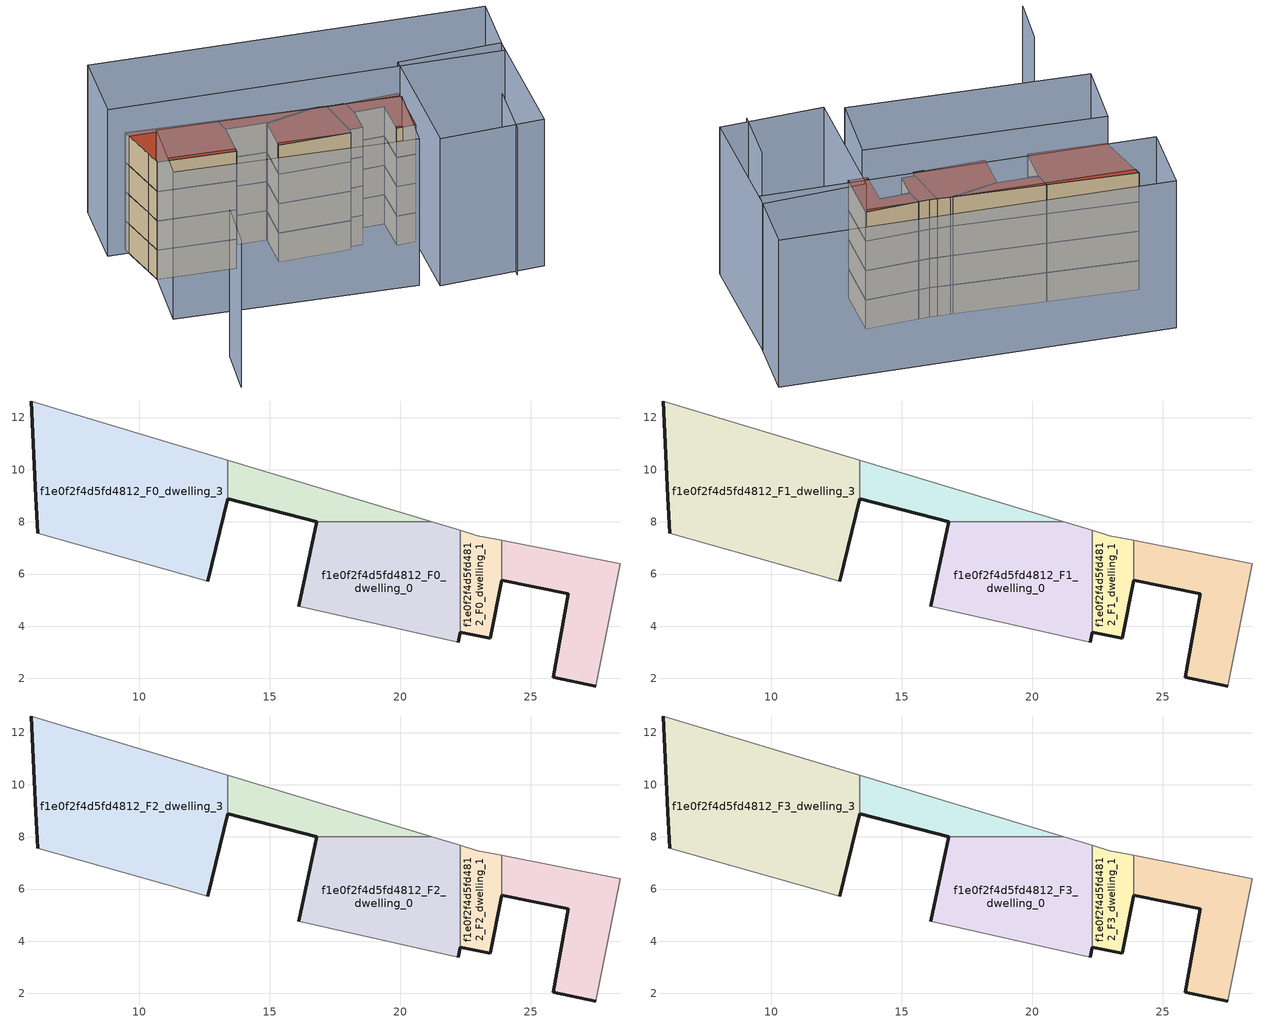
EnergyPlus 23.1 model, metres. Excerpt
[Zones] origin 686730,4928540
f1e0f2f4d5fd4812_F0_dwelling_0
 floor ground (EU_floor_Construction): 22.23,3.38 22.31,3.78 22.31,7.67 21.21,8 16.81,8 16.11,4.76 z0
 wall outside (EU_wall_Construction): 16.11,4.76 16.81,8 / 22.31,3.78 22.23,3.38 z0:3
 wall adiabatic (EU_wall_Construction): 22.23,3.38 16.11,4.76 / 21.21,8 22.31,7.67 z0:3
 wall to f1e0f2f4d5fd4812_F0_dwelling_2 (EU_wall_Construction): 16.81,8 21.21,8 z0:3
 wall to f1e0f2f4d5fd4812_F0_dwelling_1 (EU_wall_Construction): 22.31,7.67 22.31,3.78 z0:3
f1e0f2f4d5fd4812_F0_dwelling_1
 floor ground (EU_floor_Construction): 23.46,3.54 23.89,5.75 23.89,7.29 22.96,7.48 22.31,7.67 22.31,3.78 z0
 wall outside (EU_wall_Construction): 23.89,5.75 23.46,3.54 22.31,3.78 z0:3
 wall adiabatic (EU_wall_Construction): 22.31,7.67 22.96,7.48 23.89,7.29 z0:3
 wall to f1e0f2f4d5fd4812_F0_dwelling_4 (EU_wall_Construction): 23.89,7.29 23.89,5.75 z0:3
f1e0f2f4d5fd4812_F0_dwelling_2
 floor ground (EU_floor_Construction): 21.21,8 13.39,10.36 13.39,8.89 16.81,8 z0
 wall outside (EU_wall_Construction): 16.81,8 13.39,8.89 z0:3
 wall adiabatic (EU_wall_Construction): 13.39,10.36 21.21,8 z0:3
 wall to f1e0f2f4d5fd4812_F0_dwelling_3 (EU_wall_Construction): 13.39,8.89 13.39,10.36 z0:3
f1e0f2f4d5fd4812_F0_dwelling_3
 floor ground (EU_floor_Construction): 12.62,5.72 13.39,8.89 13.39,10.36 5.85,12.63 6.03,8.95 6.1,7.57 z0
 wall outside (EU_wall_Construction): 6.1,7.57 6.03,8.95 5.85,12.63 / 13.39,8.89 12.62,5.72 z0:3
 wall adiabatic (EU_wall_Construction): 12.62,5.72 6.1,7.57 / 5.85,12.63 13.39,10.36 z0:3
f1e0f2f4d5fd4812_F0_dwelling_4
 floor ground (EU_floor_Construction): 27.49,1.71 28.44,6.39 23.89,7.29 23.89,5.75 26.45,5.25 25.86,2.04 z0
 wall outside (EU_wall_Construction): 27.49,1.71 25.86,2.04 26.45,5.25 23.89,5.75 z0:3
 wall adiabatic (EU_wall_Construction): 23.89,7.29 28.44,6.39 27.49,1.71 z0:3
f1e0f2f4d5fd4812_F1_dwelling_0
 floor to f1e0f2f4d5fd4812_F0_dwelling_0 (EU_floor_Construction): 22.23,3.38 22.31,3.78 22.31,7.67 21.21,8 16.81,8 16.11,4.76 z3
 wall outside (EU_wall_Construction): 16.11,4.76 16.81,8 / 22.31,3.78 22.23,3.38 z3:6
 wall adiabatic (EU_wall_Construction): 22.23,3.38 16.11,4.76 / 21.21,8 22.31,7.67 z3:6
 wall to f1e0f2f4d5fd4812_F1_dwelling_2 (EU_wall_Construction): 16.81,8 21.21,8 z3:6
 wall to f1e0f2f4d5fd4812_F1_dwelling_1 (EU_wall_Construction): 22.31,7.67 22.31,3.78 z3:6
f1e0f2f4d5fd4812_F1_dwelling_1
 floor to f1e0f2f4d5fd4812_F0_dwelling_1 (EU_floor_Construction): 23.46,3.54 23.89,5.75 23.89,7.29 22.96,7.48 22.31,7.67 22.31,3.78 z3
 wall outside (EU_wall_Construction): 23.89,5.75 23.46,3.54 22.31,3.78 z3:6
 wall adiabatic (EU_wall_Construction): 22.31,7.67 22.96,7.48 23.89,7.29 z3:6
 wall to f1e0f2f4d5fd4812_F1_dwelling_4 (EU_wall_Construction): 23.89,7.29 23.89,5.75 z3:6
f1e0f2f4d5fd4812_F1_dwelling_2
 floor to f1e0f2f4d5fd4812_F0_dwelling_2 (EU_floor_Construction): 21.21,8 13.39,10.36 13.39,8.89 16.81,8 z3
 wall outside (EU_wall_Construction): 16.81,8 13.39,8.89 z3:6
 wall adiabatic (EU_wall_Construction): 13.39,10.36 21.21,8 z3:6
 wall to f1e0f2f4d5fd4812_F1_dwelling_3 (EU_wall_Construction): 13.39,8.89 13.39,10.36 z3:6
f1e0f2f4d5fd4812_F1_dwelling_3
 floor to f1e0f2f4d5fd4812_F0_dwelling_3 (EU_floor_Construction): 12.62,5.72 13.39,8.89 13.39,10.36 5.85,12.63 6.03,8.95 6.1,7.57 z3
 wall outside (EU_wall_Construction): 6.1,7.57 6.03,8.95 5.85,12.63 / 13.39,8.89 12.62,5.72 z3:6
 wall adiabatic (EU_wall_Construction): 12.62,5.72 6.1,7.57 / 5.85,12.63 13.39,10.36 z3:6
f1e0f2f4d5fd4812_F1_dwelling_4
 floor to f1e0f2f4d5fd4812_F0_dwelling_4 (EU_floor_Construction): 27.49,1.71 28.44,6.39 23.89,7.29 23.89,5.75 26.45,5.25 25.86,2.04 z3
 wall outside (EU_wall_Construction): 27.49,1.71 25.86,2.04 26.45,5.25 23.89,5.75 z3:6
 wall adiabatic (EU_wall_Construction): 23.89,7.29 28.44,6.39 27.49,1.71 z3:6
f1e0f2f4d5fd4812_F2_dwelling_0
 floor to f1e0f2f4d5fd4812_F1_dwelling_0 (EU_floor_Construction): 22.23,3.38 22.31,3.78 22.31,7.67 21.21,8 16.81,8 16.11,4.76 z6
 wall outside (EU_wall_Construction): 16.11,4.76 16.81,8 / 22.31,3.78 22.23,3.38 z6:9
 wall adiabatic (EU_wall_Construction): 22.23,3.38 16.11,4.76 / 21.21,8 22.31,7.67 z6:9
 wall to f1e0f2f4d5fd4812_F2_dwelling_2 (EU_wall_Construction): 16.81,8 21.21,8 z6:9
 wall to f1e0f2f4d5fd4812_F2_dwelling_1 (EU_wall_Construction): 22.31,7.67 22.31,3.78 z6:9
f1e0f2f4d5fd4812_F2_dwelling_1
 floor to f1e0f2f4d5fd4812_F1_dwelling_1 (EU_floor_Construction): 23.46,3.54 23.89,5.75 23.89,7.29 22.96,7.48 22.31,7.67 22.31,3.78 z6
 wall outside (EU_wall_Construction): 23.89,5.75 23.46,3.54 22.31,3.78 z6:9
 wall adiabatic (EU_wall_Construction): 22.31,7.67 22.96,7.48 23.89,7.29 z6:9
 wall to f1e0f2f4d5fd4812_F2_dwelling_4 (EU_wall_Construction): 23.89,7.29 23.89,5.75 z6:9
f1e0f2f4d5fd4812_F2_dwelling_2
 floor to f1e0f2f4d5fd4812_F1_dwelling_2 (EU_floor_Construction): 21.21,8 13.39,10.36 13.39,8.89 16.81,8 z6
 wall outside (EU_wall_Construction): 16.81,8 13.39,8.89 z6:9
 wall adiabatic (EU_wall_Construction): 13.39,10.36 21.21,8 z6:9
 wall to f1e0f2f4d5fd4812_F2_dwelling_3 (EU_wall_Construction): 13.39,8.89 13.39,10.36 z6:9
f1e0f2f4d5fd4812_F2_dwelling_3
 floor to f1e0f2f4d5fd4812_F1_dwelling_3 (EU_floor_Construction): 12.62,5.72 13.39,8.89 13.39,10.36 5.85,12.63 6.03,8.95 6.1,7.57 z6
 wall outside (EU_wall_Construction): 6.1,7.57 6.03,8.95 5.85,12.63 / 13.39,8.89 12.62,5.72 z6:9
 wall adiabatic (EU_wall_Construction): 12.62,5.72 6.1,7.57 / 5.85,12.63 13.39,10.36 z6:9
f1e0f2f4d5fd4812_F2_dwelling_4
 floor to f1e0f2f4d5fd4812_F1_dwelling_4 (EU_floor_Construction): 27.49,1.71 28.44,6.39 23.89,7.29 23.89,5.75 26.45,5.25 25.86,2.04 z6
 wall outside (EU_wall_Construction): 27.49,1.71 25.86,2.04 26.45,5.25 23.89,5.75 z6:9
 wall adiabatic (EU_wall_Construction): 23.89,7.29 28.44,6.39 27.49,1.71 z6:9
f1e0f2f4d5fd4812_F3_dwelling_0
 floor to f1e0f2f4d5fd4812_F2_dwelling_0 (EU_floor_Construction): 22.23,3.38 22.31,3.78 22.31,7.67 21.21,8 16.81,8 16.11,4.76 z9
 wall outside (EU_wall_Construction): 16.11,4.76 16.81,8 / 22.31,3.78 22.23,3.38 z9:12
 wall adiabatic (EU_wall_Construction): 22.23,3.38 16.11,4.76 / 21.21,8 22.31,7.67 z9:12
 wall to f1e0f2f4d5fd4812_F3_dwelling_2 (EU_wall_Construction): 16.81,8 21.21,8 z9:12
 wall to f1e0f2f4d5fd4812_F3_dwelling_1 (EU_wall_Construction): 22.31,7.67 22.31,3.78 z9:12
 roof outside (EU_roof_Construction): 22.31,7.67 22.31,3.78 22.23,3.38 16.11,4.76 16.81,8 21.21,8 z12
f1e0f2f4d5fd4812_F3_dwelling_1
 floor to f1e0f2f4d5fd4812_F2_dwelling_1 (EU_floor_Construction): 23.46,3.54 23.89,5.75 23.89,7.29 22.96,7.48 22.31,7.67 22.31,3.78 z9
 wall outside (EU_wall_Construction): 23.89,5.75 23.46,3.54 22.31,3.78 z9:12
 wall adiabatic (EU_wall_Construction): 22.31,7.67 22.96,7.48 23.89,7.29 z9:12
 wall to f1e0f2f4d5fd4812_F3_dwelling_4 (EU_wall_Construction): 23.89,7.29 23.89,5.75 z9:12
 roof outside (EU_roof_Construction): 23.89,7.29 23.89,5.75 23.46,3.54 22.31,3.78 22.31,7.67 22.96,7.48 z12
f1e0f2f4d5fd4812_F3_dwelling_2
 floor to f1e0f2f4d5fd4812_F2_dwelling_2 (EU_floor_Construction): 21.21,8 13.39,10.36 13.39,8.89 16.81,8 z9
 wall outside (EU_wall_Construction): 16.81,8 13.39,8.89 z9:12
 wall adiabatic (EU_wall_Construction): 13.39,10.36 21.21,8 z9:12
 wall to f1e0f2f4d5fd4812_F3_dwelling_3 (EU_wall_Construction): 13.39,8.89 13.39,10.36 z9:12
 roof outside (EU_roof_Construction): 21.21,8 16.81,8 13.39,8.89 13.39,10.36 z12
f1e0f2f4d5fd4812_F3_dwelling_3
 floor to f1e0f2f4d5fd4812_F2_dwelling_3 (EU_floor_Construction): 12.62,5.72 13.39,8.89 13.39,10.36 5.85,12.63 6.03,8.95 6.1,7.57 z9
 wall outside (EU_wall_Construction): 6.1,7.57 6.03,8.95 5.85,12.63 / 13.39,8.89 12.62,5.72 z9:12
 wall adiabatic (EU_wall_Construction): 12.62,5.72 6.1,7.57 / 5.85,12.63 13.39,10.36 z9:12
 roof outside (EU_roof_Construction): 13.39,10.36 13.39,8.89 12.62,5.72 6.1,7.57 6.03,8.95 5.85,12.63 z12
f1e0f2f4d5fd4812_F3_dwelling_4
 floor to f1e0f2f4d5fd4812_F2_dwelling_4 (EU_floor_Construction): 27.49,1.71 28.44,6.39 23.89,7.29 23.89,5.75 26.45,5.25 25.86,2.04 z9
 wall outside (EU_wall_Construction): 27.49,1.71 25.86,2.04 26.45,5.25 23.89,5.75 z9:12
 wall adiabatic (EU_wall_Construction): 23.89,7.29 28.44,6.39 27.49,1.71 z9:12
 roof outside (EU_roof_Construction): 28.44,6.39 27.49,1.71 25.86,2.04 26.45,5.25 23.89,5.75 23.89,7.29 z12
shading: 4.64,-9.22 5.95,-4.94 / 32.54,-6.49 33.87,-1.59 / 24.69,-3.81 4.5,2.01 / 4.5,2.01 6.22,8 / 6.22,8 26.42,2.18 / 26.42,2.18 24.69,-3.81 / 26.19,-4.71 28.47,6.57 / 28.47,6.57 37.38,4.77 / 37.38,4.77 35.1,-6.51 / 35.1,-6.51 26.19,-4.71 / 5.8,18.83 38.78,10.02 / 38.78,10.02 37.09,3.7 / 37.09,3.7 4.12,12.51 / 4.12,12.51 5.8,18.83 z0:15
[Building]
EU S2 Campaign: North Axis=0; Terrain=City; Solar Distribution=FullExterior
[Site:Location]
Bologna: Latitude=44.5; Longitude=11.25; Time Zone=1; Elevation=37
[SizingPeriod:WeatherFileDays]
AnnualSizingPeriod: Begin Month=1; Begin Day of Month=1; End Month=12; End Day of Month=31; Day of Week for Start Day=Monday; Use Weather File Daylight Saving Period=No; Use Weather File Rain and Snow Indicators=No
[MATERIAL]
EU_InternalMass_Material: Roughness=MediumRough; Thickness=0.1; Conductivity=1; Density=1800; Specific Heat=900; Thermal Absorptance=0.9; Solar Absorptance=0.7; Visible Absorptance=0.7
[MATERIAL:NOMASS] Roughness=MediumRough; Thermal Absorptance=0.9; Solar Absorptance=0.7; Visible Absorptance=0.7
Name | Thermal Resistance
EU_wall_NoMass | 0.781309
EU_roof_NoMass | 0.418499
EU_floor_NoMass | 0.563442
[CONSTRUCTION]
EU_wall_Construction: EU_wall_NoMass
EU_roof_Construction: EU_roof_NoMass
EU_floor_Construction: EU_floor_NoMass
EU_InternalMass_Construction: EU_InternalMass_Material
[ZONE] Type=1; Multiplier=1; Ceiling Height=autocalculate; Floor Area=autocalculate; Part of Total Floor Area=Yes
Name | Volume
f1e0f2f4d5fd4812_F0_dwelling_0 | 69.2666
f1e0f2f4d5fd4812_F1_dwelling_0; f1e0f2f4d5fd4812_F2_dwelling_0; f1e0f2f4d5fd4812_F3_dwelling_0 | 69.2659
f1e0f2f4d5fd4812_F0_dwelling_1; f1e0f2f4d5fd4812_F1_dwelling_1; f1e0f2f4d5fd4812_F2_dwelling_1; f1e0f2f4d5fd4812_F3_dwelling_1 | 16.7498
f1e0f2f4d5fd4812_F0_dwelling_2 | 23.0779
f1e0f2f4d5fd4812_F1_dwelling_2; f1e0f2f4d5fd4812_F2_dwelling_2; f1e0f2f4d5fd4812_F3_dwelling_2 | 23.0793
f1e0f2f4d5fd4812_F0_dwelling_3 | 105.661
f1e0f2f4d5fd4812_F1_dwelling_3; f1e0f2f4d5fd4812_F2_dwelling_3; f1e0f2f4d5fd4812_F3_dwelling_3 | 105.659
f1e0f2f4d5fd4812_F0_dwelling_4 | 36.9031
f1e0f2f4d5fd4812_F1_dwelling_4; f1e0f2f4d5fd4812_F2_dwelling_4; f1e0f2f4d5fd4812_F3_dwelling_4 | 36.9045
[INTERNALMASS] Construction=EU_InternalMass_Construction
Name | Zone or ZoneList | Surface Area
f1e0f2f4d5fd4812_F0_dwelling_0_EU_InternalMass | f1e0f2f4d5fd4812_F0_dwelling_0 | 23.089
f1e0f2f4d5fd4812_F0_dwelling_1_EU_InternalMass | f1e0f2f4d5fd4812_F0_dwelling_1 | 5.5832
f1e0f2f4d5fd4812_F0_dwelling_2_EU_InternalMass | f1e0f2f4d5fd4812_F0_dwelling_2 | 7.69403
f1e0f2f4d5fd4812_F0_dwelling_3_EU_InternalMass | f1e0f2f4d5fd4812_F0_dwelling_3 | 35.2206
f1e0f2f4d5fd4812_F0_dwelling_4_EU_InternalMass | f1e0f2f4d5fd4812_F0_dwelling_4 | 12.3006
f1e0f2f4d5fd4812_F1_dwelling_0_EU_InternalMass | f1e0f2f4d5fd4812_F1_dwelling_0 | 23.089
f1e0f2f4d5fd4812_F1_dwelling_1_EU_InternalMass | f1e0f2f4d5fd4812_F1_dwelling_1 | 5.5832
f1e0f2f4d5fd4812_F1_dwelling_2_EU_InternalMass | f1e0f2f4d5fd4812_F1_dwelling_2 | 7.69403
f1e0f2f4d5fd4812_F1_dwelling_3_EU_InternalMass | f1e0f2f4d5fd4812_F1_dwelling_3 | 35.2206
f1e0f2f4d5fd4812_F1_dwelling_4_EU_InternalMass | f1e0f2f4d5fd4812_F1_dwelling_4 | 12.3006
f1e0f2f4d5fd4812_F2_dwelling_0_EU_InternalMass | f1e0f2f4d5fd4812_F2_dwelling_0 | 23.089
f1e0f2f4d5fd4812_F2_dwelling_1_EU_InternalMass | f1e0f2f4d5fd4812_F2_dwelling_1 | 5.5832
f1e0f2f4d5fd4812_F2_dwelling_2_EU_InternalMass | f1e0f2f4d5fd4812_F2_dwelling_2 | 7.69403
f1e0f2f4d5fd4812_F2_dwelling_3_EU_InternalMass | f1e0f2f4d5fd4812_F2_dwelling_3 | 35.2206
f1e0f2f4d5fd4812_F2_dwelling_4_EU_InternalMass | f1e0f2f4d5fd4812_F2_dwelling_4 | 12.3006
f1e0f2f4d5fd4812_F3_dwelling_0_EU_InternalMass | f1e0f2f4d5fd4812_F3_dwelling_0 | 23.089
f1e0f2f4d5fd4812_F3_dwelling_1_EU_InternalMass | f1e0f2f4d5fd4812_F3_dwelling_1 | 5.5832
f1e0f2f4d5fd4812_F3_dwelling_2_EU_InternalMass | f1e0f2f4d5fd4812_F3_dwelling_2 | 7.69403
f1e0f2f4d5fd4812_F3_dwelling_3_EU_InternalMass | f1e0f2f4d5fd4812_F3_dwelling_3 | 35.2206
f1e0f2f4d5fd4812_F3_dwelling_4_EU_InternalMass | f1e0f2f4d5fd4812_F3_dwelling_4 | 12.3006
[OTHEREQUIPMENT] Fuel Type=Electricity; Design Level Calculation Method=Watts/Area; Power per Zone Floor Area=1; Fraction Latent=0; Fraction Radiant=0; Fraction Lost=0; Carbon Dioxide Generation Rate=0; EndUse Subcategory=EU_Step8_InternalGains
Name | Zone or ZoneList or Space or SpaceList | Schedule
EU_Step8_InternalGain_f1e0f2f4d5fd4812_F0_dwelling_0_f000 | f1e0f2f4d5fd4812_F0_dwelling_0 | EU_Step8_GainSchedule_f1e0f2f4d5fd4812_F0_dwelling_0_f000
EU_Step8_InternalGain_f1e0f2f4d5fd4812_F0_dwelling_1_f000 | f1e0f2f4d5fd4812_F0_dwelling_1 | EU_Step8_GainSchedule_f1e0f2f4d5fd4812_F0_dwelling_1_f000
EU_Step8_InternalGain_f1e0f2f4d5fd4812_F0_dwelling_2_f000 | f1e0f2f4d5fd4812_F0_dwelling_2 | EU_Step8_GainSchedule_f1e0f2f4d5fd4812_F0_dwelling_2_f000
EU_Step8_InternalGain_f1e0f2f4d5fd4812_F0_dwelling_3_f000 | f1e0f2f4d5fd4812_F0_dwelling_3 | EU_Step8_GainSchedule_f1e0f2f4d5fd4812_F0_dwelling_3_f000
EU_Step8_InternalGain_f1e0f2f4d5fd4812_F0_dwelling_4_f000 | f1e0f2f4d5fd4812_F0_dwelling_4 | EU_Step8_GainSchedule_f1e0f2f4d5fd4812_F0_dwelling_4_f000
EU_Step8_InternalGain_f1e0f2f4d5fd4812_F1_dwelling_0_f000 | f1e0f2f4d5fd4812_F1_dwelling_0 | EU_Step8_GainSchedule_f1e0f2f4d5fd4812_F1_dwelling_0_f000
EU_Step8_InternalGain_f1e0f2f4d5fd4812_F1_dwelling_1_f000 | f1e0f2f4d5fd4812_F1_dwelling_1 | EU_Step8_GainSchedule_f1e0f2f4d5fd4812_F1_dwelling_1_f000
EU_Step8_InternalGain_f1e0f2f4d5fd4812_F1_dwelling_2_f000 | f1e0f2f4d5fd4812_F1_dwelling_2 | EU_Step8_GainSchedule_f1e0f2f4d5fd4812_F1_dwelling_2_f000
EU_Step8_InternalGain_f1e0f2f4d5fd4812_F1_dwelling_3_f000 | f1e0f2f4d5fd4812_F1_dwelling_3 | EU_Step8_GainSchedule_f1e0f2f4d5fd4812_F1_dwelling_3_f000
EU_Step8_InternalGain_f1e0f2f4d5fd4812_F1_dwelling_4_f000 | f1e0f2f4d5fd4812_F1_dwelling_4 | EU_Step8_GainSchedule_f1e0f2f4d5fd4812_F1_dwelling_4_f000
EU_Step8_InternalGain_f1e0f2f4d5fd4812_F2_dwelling_0_f000 | f1e0f2f4d5fd4812_F2_dwelling_0 | EU_Step8_GainSchedule_f1e0f2f4d5fd4812_F2_dwelling_0_f000
EU_Step8_InternalGain_f1e0f2f4d5fd4812_F2_dwelling_1_f000 | f1e0f2f4d5fd4812_F2_dwelling_1 | EU_Step8_GainSchedule_f1e0f2f4d5fd4812_F2_dwelling_1_f000
EU_Step8_InternalGain_f1e0f2f4d5fd4812_F2_dwelling_2_f000 | f1e0f2f4d5fd4812_F2_dwelling_2 | EU_Step8_GainSchedule_f1e0f2f4d5fd4812_F2_dwelling_2_f000
EU_Step8_InternalGain_f1e0f2f4d5fd4812_F2_dwelling_3_f000 | f1e0f2f4d5fd4812_F2_dwelling_3 | EU_Step8_GainSchedule_f1e0f2f4d5fd4812_F2_dwelling_3_f000
EU_Step8_InternalGain_f1e0f2f4d5fd4812_F2_dwelling_4_f000 | f1e0f2f4d5fd4812_F2_dwelling_4 | EU_Step8_GainSchedule_f1e0f2f4d5fd4812_F2_dwelling_4_f000
EU_Step8_InternalGain_f1e0f2f4d5fd4812_F3_dwelling_0_f000 | f1e0f2f4d5fd4812_F3_dwelling_0 | EU_Step8_GainSchedule_f1e0f2f4d5fd4812_F3_dwelling_0_f000
EU_Step8_InternalGain_f1e0f2f4d5fd4812_F3_dwelling_1_f000 | f1e0f2f4d5fd4812_F3_dwelling_1 | EU_Step8_GainSchedule_f1e0f2f4d5fd4812_F3_dwelling_1_f000
EU_Step8_InternalGain_f1e0f2f4d5fd4812_F3_dwelling_2_f000 | f1e0f2f4d5fd4812_F3_dwelling_2 | EU_Step8_GainSchedule_f1e0f2f4d5fd4812_F3_dwelling_2_f000
EU_Step8_InternalGain_f1e0f2f4d5fd4812_F3_dwelling_3_f000 | f1e0f2f4d5fd4812_F3_dwelling_3 | EU_Step8_GainSchedule_f1e0f2f4d5fd4812_F3_dwelling_3_f000
EU_Step8_InternalGain_f1e0f2f4d5fd4812_F3_dwelling_4_f000 | f1e0f2f4d5fd4812_F3_dwelling_4 | EU_Step8_GainSchedule_f1e0f2f4d5fd4812_F3_dwelling_4_f000
[ZONEVENTILATION:DESIGNFLOWRATE] Schedule=EU_AlwaysOn; Design Flow Rate Calculation Method=AirChanges/Hour; Air Changes per Hour=0.692607; Ventilation Type=Natural; Fan Pressure Rise=0; Fan Total Efficiency=1; Constant Term Coefficient=1; Temperature Term Coefficient=0; Velocity Term Coefficient=0; Velocity Squared Term Coefficient=0; Minimum Indoor Temperature=-100; Maximum Indoor Temperature=100; Delta Temperature=-100; Minimum Outdoor Temperature=-100; Maximum Outdoor Temperature=100; Maximum Wind Speed=40
Name | Zone or ZoneList or Space or SpaceList
EU_ConstantAir_f1e0f2f4d5fd4812_F0_dwelling_0 | f1e0f2f4d5fd4812_F0_dwelling_0
EU_ConstantAir_f1e0f2f4d5fd4812_F0_dwelling_1 | f1e0f2f4d5fd4812_F0_dwelling_1
EU_ConstantAir_f1e0f2f4d5fd4812_F0_dwelling_2 | f1e0f2f4d5fd4812_F0_dwelling_2
EU_ConstantAir_f1e0f2f4d5fd4812_F0_dwelling_3 | f1e0f2f4d5fd4812_F0_dwelling_3
EU_ConstantAir_f1e0f2f4d5fd4812_F0_dwelling_4 | f1e0f2f4d5fd4812_F0_dwelling_4
EU_ConstantAir_f1e0f2f4d5fd4812_F1_dwelling_0 | f1e0f2f4d5fd4812_F1_dwelling_0
EU_ConstantAir_f1e0f2f4d5fd4812_F1_dwelling_1 | f1e0f2f4d5fd4812_F1_dwelling_1
EU_ConstantAir_f1e0f2f4d5fd4812_F1_dwelling_2 | f1e0f2f4d5fd4812_F1_dwelling_2
EU_ConstantAir_f1e0f2f4d5fd4812_F1_dwelling_3 | f1e0f2f4d5fd4812_F1_dwelling_3
EU_ConstantAir_f1e0f2f4d5fd4812_F1_dwelling_4 | f1e0f2f4d5fd4812_F1_dwelling_4
EU_ConstantAir_f1e0f2f4d5fd4812_F2_dwelling_0 | f1e0f2f4d5fd4812_F2_dwelling_0
EU_ConstantAir_f1e0f2f4d5fd4812_F2_dwelling_1 | f1e0f2f4d5fd4812_F2_dwelling_1
EU_ConstantAir_f1e0f2f4d5fd4812_F2_dwelling_2 | f1e0f2f4d5fd4812_F2_dwelling_2
EU_ConstantAir_f1e0f2f4d5fd4812_F2_dwelling_3 | f1e0f2f4d5fd4812_F2_dwelling_3
EU_ConstantAir_f1e0f2f4d5fd4812_F2_dwelling_4 | f1e0f2f4d5fd4812_F2_dwelling_4
EU_ConstantAir_f1e0f2f4d5fd4812_F3_dwelling_0 | f1e0f2f4d5fd4812_F3_dwelling_0
EU_ConstantAir_f1e0f2f4d5fd4812_F3_dwelling_1 | f1e0f2f4d5fd4812_F3_dwelling_1
EU_ConstantAir_f1e0f2f4d5fd4812_F3_dwelling_2 | f1e0f2f4d5fd4812_F3_dwelling_2
EU_ConstantAir_f1e0f2f4d5fd4812_F3_dwelling_3 | f1e0f2f4d5fd4812_F3_dwelling_3
EU_ConstantAir_f1e0f2f4d5fd4812_F3_dwelling_4 | f1e0f2f4d5fd4812_F3_dwelling_4
[HVACTEMPLATE:THERMOSTAT] Constant Heating Setpoint=20; Constant Cooling Setpoint=50
EU_HeatOnly_f1e0f2f4d5fd4812_F0_dwelling_0; EU_HeatOnly_f1e0f2f4d5fd4812_F0_dwelling_1; EU_HeatOnly_f1e0f2f4d5fd4812_F0_dwelling_2; EU_HeatOnly_f1e0f2f4d5fd4812_F0_dwelling_3; EU_HeatOnly_f1e0f2f4d5fd4812_F0_dwelling_4; EU_HeatOnly_f1e0f2f4d5fd4812_F1_dwelling_0; EU_HeatOnly_f1e0f2f4d5fd4812_F1_dwelling_1; EU_HeatOnly_f1e0f2f4d5fd4812_F1_dwelling_2; EU_HeatOnly_f1e0f2f4d5fd4812_F1_dwelling_3; EU_HeatOnly_f1e0f2f4d5fd4812_F1_dwelling_4; EU_HeatOnly_f1e0f2f4d5fd4812_F2_dwelling_0; EU_HeatOnly_f1e0f2f4d5fd4812_F2_dwelling_1; EU_HeatOnly_f1e0f2f4d5fd4812_F2_dwelling_2; EU_HeatOnly_f1e0f2f4d5fd4812_F2_dwelling_3; EU_HeatOnly_f1e0f2f4d5fd4812_F2_dwelling_4; EU_HeatOnly_f1e0f2f4d5fd4812_F3_dwelling_0; EU_HeatOnly_f1e0f2f4d5fd4812_F3_dwelling_1; EU_HeatOnly_f1e0f2f4d5fd4812_F3_dwelling_2; EU_HeatOnly_f1e0f2f4d5fd4812_F3_dwelling_3; EU_HeatOnly_f1e0f2f4d5fd4812_F3_dwelling_4
[HVACTEMPLATE:ZONE:IDEALLOADSAIRSYSTEM] System Availability Schedule=EU_AlwaysOn; Maximum Heating Supply Air Temperature=50; Minimum Cooling Supply Air Temperature=13; Maximum Heating Supply Air Humidity Ratio=0.0156; Minimum Cooling Supply Air Humidity Ratio=0.0077; Heating Limit=NoLimit; Cooling Limit=NoLimit; Heating Availability Schedule=EU_AlwaysOn; Cooling Availability Schedule=EU_CoolingOff; Dehumidification Control Type=ConstantSensibleHeatRatio; Cooling Sensible Heat Ratio=0.7; Dehumidification Setpoint=60; Humidification Control Type=None; Humidification Setpoint=30; Outdoor Air Method=None; Outdoor Air Flow Rate per Person=0.00944; Outdoor Air Flow Rate per Zone Floor Area=0; Outdoor Air Flow Rate per Zone=0; Demand Controlled Ventilation Type=None; Outdoor Air Economizer Type=NoEconomizer; Heat Recovery Type=None; Sensible Heat Recovery Effectiveness=0.7; Latent Heat Recovery Effectiveness=0.65
Name | Template Thermostat
f1e0f2f4d5fd4812_F0_dwelling_0 | EU_HeatOnly_f1e0f2f4d5fd4812_F0_dwelling_0
f1e0f2f4d5fd4812_F0_dwelling_1 | EU_HeatOnly_f1e0f2f4d5fd4812_F0_dwelling_1
f1e0f2f4d5fd4812_F0_dwelling_2 | EU_HeatOnly_f1e0f2f4d5fd4812_F0_dwelling_2
f1e0f2f4d5fd4812_F0_dwelling_3 | EU_HeatOnly_f1e0f2f4d5fd4812_F0_dwelling_3
f1e0f2f4d5fd4812_F0_dwelling_4 | EU_HeatOnly_f1e0f2f4d5fd4812_F0_dwelling_4
f1e0f2f4d5fd4812_F1_dwelling_0 | EU_HeatOnly_f1e0f2f4d5fd4812_F1_dwelling_0
f1e0f2f4d5fd4812_F1_dwelling_1 | EU_HeatOnly_f1e0f2f4d5fd4812_F1_dwelling_1
f1e0f2f4d5fd4812_F1_dwelling_2 | EU_HeatOnly_f1e0f2f4d5fd4812_F1_dwelling_2
f1e0f2f4d5fd4812_F1_dwelling_3 | EU_HeatOnly_f1e0f2f4d5fd4812_F1_dwelling_3
f1e0f2f4d5fd4812_F1_dwelling_4 | EU_HeatOnly_f1e0f2f4d5fd4812_F1_dwelling_4
f1e0f2f4d5fd4812_F2_dwelling_0 | EU_HeatOnly_f1e0f2f4d5fd4812_F2_dwelling_0
f1e0f2f4d5fd4812_F2_dwelling_1 | EU_HeatOnly_f1e0f2f4d5fd4812_F2_dwelling_1
f1e0f2f4d5fd4812_F2_dwelling_2 | EU_HeatOnly_f1e0f2f4d5fd4812_F2_dwelling_2
f1e0f2f4d5fd4812_F2_dwelling_3 | EU_HeatOnly_f1e0f2f4d5fd4812_F2_dwelling_3
f1e0f2f4d5fd4812_F2_dwelling_4 | EU_HeatOnly_f1e0f2f4d5fd4812_F2_dwelling_4
f1e0f2f4d5fd4812_F3_dwelling_0 | EU_HeatOnly_f1e0f2f4d5fd4812_F3_dwelling_0
f1e0f2f4d5fd4812_F3_dwelling_1 | EU_HeatOnly_f1e0f2f4d5fd4812_F3_dwelling_1
f1e0f2f4d5fd4812_F3_dwelling_2 | EU_HeatOnly_f1e0f2f4d5fd4812_F3_dwelling_2
f1e0f2f4d5fd4812_F3_dwelling_3 | EU_HeatOnly_f1e0f2f4d5fd4812_F3_dwelling_3
f1e0f2f4d5fd4812_F3_dwelling_4 | EU_HeatOnly_f1e0f2f4d5fd4812_F3_dwelling_4
[SIZING:ZONE] Zone Cooling Design Supply Air Temperature Input Method=SupplyAirTemperature; Zone Cooling Design Supply Air Temperature=13; Zone Heating Design Supply Air Temperature Input Method=SupplyAirTemperature; Zone Heating Design Supply Air Temperature=50; Zone Cooling Design Supply Air Humidity Ratio=0.008; Zone Heating Design Supply Air Humidity Ratio=0.008; Cooling Design Air Flow Method=DesignDay; Cooling Design Air Flow Rate=0; Cooling Minimum Air Flow per Zone Floor Area=0.000762; Cooling Minimum Air Flow=0; Cooling Minimum Air Flow Fraction=0.2; Heating Design Air Flow Method=DesignDay; Heating Design Air Flow Rate=0; Heating Maximum Air Flow per Zone Floor Area=0.002032; Heating Maximum Air Flow=0.141576; Heating Maximum Air Flow Fraction=0.3; Account for Dedicated Outdoor Air System=No; Dedicated Outdoor Air System Control Strategy=NeutralSupplyAir; Dedicated Outdoor Air Low Setpoint Temperature for Design=autosize; Dedicated Outdoor Air High Setpoint Temperature for Design=autosize; Zone Load Sizing Method=Sensible Load Only No Latent Load; Zone Latent Cooling Design Supply Air Humidity Ratio Input Method=HumidityRatioDifference; Zone Cooling Design Supply Air Humidity Ratio Difference=0.005; Zone Latent Heating Design Supply Air Humidity Ratio Input Method=HumidityRatioDifference; Zone Humidification Design Supply Air Humidity Ratio Difference=0.005
f1e0f2f4d5fd4812_F0_dwelling_0; f1e0f2f4d5fd4812_F0_dwelling_1; f1e0f2f4d5fd4812_F0_dwelling_2; f1e0f2f4d5fd4812_F0_dwelling_3; f1e0f2f4d5fd4812_F0_dwelling_4; f1e0f2f4d5fd4812_F1_dwelling_0; f1e0f2f4d5fd4812_F1_dwelling_1; f1e0f2f4d5fd4812_F1_dwelling_2; f1e0f2f4d5fd4812_F1_dwelling_3; f1e0f2f4d5fd4812_F1_dwelling_4; f1e0f2f4d5fd4812_F2_dwelling_0; f1e0f2f4d5fd4812_F2_dwelling_1; f1e0f2f4d5fd4812_F2_dwelling_2; f1e0f2f4d5fd4812_F2_dwelling_3; f1e0f2f4d5fd4812_F2_dwelling_4; f1e0f2f4d5fd4812_F3_dwelling_0; f1e0f2f4d5fd4812_F3_dwelling_1; f1e0f2f4d5fd4812_F3_dwelling_2; f1e0f2f4d5fd4812_F3_dwelling_3; f1e0f2f4d5fd4812_F3_dwelling_4
[SCHEDULE:CONSTANT]
Name | Hourly Value
EU_AlwaysOn | 1
EU_CoolingOff | 0
[SCHEDULE:FILE] Column Number=1; Rows to Skip at Top=0; Number of Hours of Data=8760; Column Separator=Comma; Interpolate to Timestep=No; Minutes per Item=60; Adjust Schedule for Daylight Savings=Yes
Name | File
EU_Step8_GainSchedule_f1e0f2f4d5fd4812_F0_dwelling_0_f000 | ../../schedules/f1e0f2f4d5fd4812/f1e0f2f4d5fd4812_F0_dwelling_0_f000_gain.csv
EU_Step8_GainSchedule_f1e0f2f4d5fd4812_F0_dwelling_1_f000 | ../../schedules/f1e0f2f4d5fd4812/f1e0f2f4d5fd4812_F0_dwelling_1_f000_gain.csv
EU_Step8_GainSchedule_f1e0f2f4d5fd4812_F0_dwelling_2_f000 | ../../schedules/f1e0f2f4d5fd4812/f1e0f2f4d5fd4812_F0_dwelling_2_f000_gain.csv
EU_Step8_GainSchedule_f1e0f2f4d5fd4812_F0_dwelling_3_f000 | ../../schedules/f1e0f2f4d5fd4812/f1e0f2f4d5fd4812_F0_dwelling_3_f000_gain.csv
EU_Step8_GainSchedule_f1e0f2f4d5fd4812_F0_dwelling_4_f000 | ../../schedules/f1e0f2f4d5fd4812/f1e0f2f4d5fd4812_F0_dwelling_4_f000_gain.csv
EU_Step8_GainSchedule_f1e0f2f4d5fd4812_F1_dwelling_0_f000 | ../../schedules/f1e0f2f4d5fd4812/f1e0f2f4d5fd4812_F1_dwelling_0_f000_gain.csv
EU_Step8_GainSchedule_f1e0f2f4d5fd4812_F1_dwelling_1_f000 | ../../schedules/f1e0f2f4d5fd4812/f1e0f2f4d5fd4812_F1_dwelling_1_f000_gain.csv
EU_Step8_GainSchedule_f1e0f2f4d5fd4812_F1_dwelling_2_f000 | ../../schedules/f1e0f2f4d5fd4812/f1e0f2f4d5fd4812_F1_dwelling_2_f000_gain.csv
EU_Step8_GainSchedule_f1e0f2f4d5fd4812_F1_dwelling_3_f000 | ../../schedules/f1e0f2f4d5fd4812/f1e0f2f4d5fd4812_F1_dwelling_3_f000_gain.csv
EU_Step8_GainSchedule_f1e0f2f4d5fd4812_F1_dwelling_4_f000 | ../../schedules/f1e0f2f4d5fd4812/f1e0f2f4d5fd4812_F1_dwelling_4_f000_gain.csv
EU_Step8_GainSchedule_f1e0f2f4d5fd4812_F2_dwelling_0_f000 | ../../schedules/f1e0f2f4d5fd4812/f1e0f2f4d5fd4812_F2_dwelling_0_f000_gain.csv
EU_Step8_GainSchedule_f1e0f2f4d5fd4812_F2_dwelling_1_f000 | ../../schedules/f1e0f2f4d5fd4812/f1e0f2f4d5fd4812_F2_dwelling_1_f000_gain.csv
EU_Step8_GainSchedule_f1e0f2f4d5fd4812_F2_dwelling_2_f000 | ../../schedules/f1e0f2f4d5fd4812/f1e0f2f4d5fd4812_F2_dwelling_2_f000_gain.csv
EU_Step8_GainSchedule_f1e0f2f4d5fd4812_F2_dwelling_3_f000 | ../../schedules/f1e0f2f4d5fd4812/f1e0f2f4d5fd4812_F2_dwelling_3_f000_gain.csv
EU_Step8_GainSchedule_f1e0f2f4d5fd4812_F2_dwelling_4_f000 | ../../schedules/f1e0f2f4d5fd4812/f1e0f2f4d5fd4812_F2_dwelling_4_f000_gain.csv
EU_Step8_GainSchedule_f1e0f2f4d5fd4812_F3_dwelling_0_f000 | ../../schedules/f1e0f2f4d5fd4812/f1e0f2f4d5fd4812_F3_dwelling_0_f000_gain.csv
EU_Step8_GainSchedule_f1e0f2f4d5fd4812_F3_dwelling_1_f000 | ../../schedules/f1e0f2f4d5fd4812/f1e0f2f4d5fd4812_F3_dwelling_1_f000_gain.csv
EU_Step8_GainSchedule_f1e0f2f4d5fd4812_F3_dwelling_2_f000 | ../../schedules/f1e0f2f4d5fd4812/f1e0f2f4d5fd4812_F3_dwelling_2_f000_gain.csv
EU_Step8_GainSchedule_f1e0f2f4d5fd4812_F3_dwelling_3_f000 | ../../schedules/f1e0f2f4d5fd4812/f1e0f2f4d5fd4812_F3_dwelling_3_f000_gain.csv
EU_Step8_GainSchedule_f1e0f2f4d5fd4812_F3_dwelling_4_f000 | ../../schedules/f1e0f2f4d5fd4812/f1e0f2f4d5fd4812_F3_dwelling_4_f000_gain.csv
